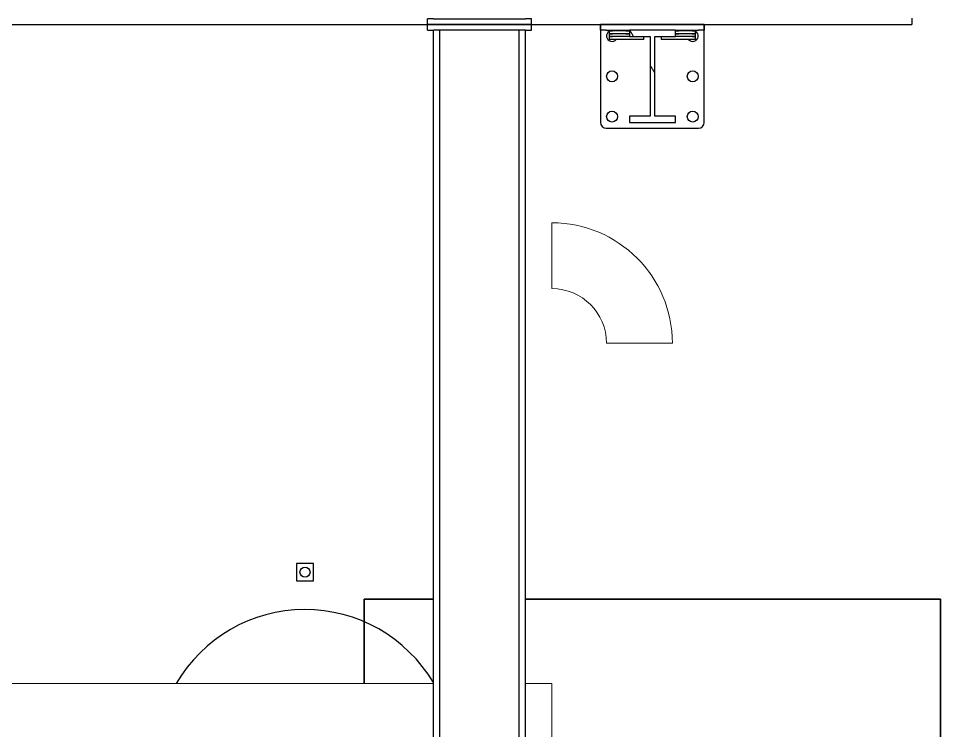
# Model space of a CAD drawing. Header units: millimetres. Extents: x 0 to 157650, y 0 to 89100.
# Drawn here: x 115430 to 120230, y 14746 to 18456 of the extents above; entities that cross this region are included whole.
import ezdxf

# ---------------------------------------------------------------- set-up
doc = ezdxf.new("R2010")
doc.units = ezdxf.units.MM
doc.header["$LTSCALE"] = 150
doc.layers.add('Hatch', color=7, linetype='Continuous', lineweight=18)
doc.layers.add('Visible', color=7, linetype='Continuous', lineweight=25)
doc.layers.add('P_Biomass (BM)', color=150, linetype='Continuous', lineweight=18, true_color=0x007fff)

msp = doc.modelspace()

# ---------------------------------------------------------------- hatches: boundary and pattern name
at = {"layer": 'Hatch'}
h = msp.add_hatch(dxfattribs=at)
h.set_pattern_fill('ANSI31', color=256, scale=3810, angle=75.0002, style=0)
h.set_pattern_definition([(120.00018, (0, 0), (-412.4439, -238.1263), [])])
h.paths.add_polyline_path([(118610.4, 18361), (118718.4, 18361), (118718.4, 17947), (118610.4, 17947), (118610.4, 17914), (118850.4, 17914), (118850.4, 17947), (118742.4, 17947), (118742.4, 18361), (118850.4, 18361), (118850.4, 18394), (118610.4, 18394)])

# ---------------------------------------------------------------- linework, layer by layer
at = {"layer": 'P_Biomass (BM)'}
for p, q in [((118206.8, 17391), (118206.8, 17048.1)), ((118834.3, 16763.5), (118491.4, 16763.5)), ((114318.8, 14991), (117590.4, 14991)), ((118070.4, 14991), (118206.8, 14991)), ((118206.8, 14648.1), (118206.8, 14991))]:
    msp.add_line(p, q, dxfattribs=at)
for radius in [627.5, 284.6]:
    msp.add_arc((118206.8, 16763.5), radius, 0, 90, dxfattribs=at)
at = {"layer": 'Visible'}
for p, q in [((117590.4, 18454), (117560.4, 18454)), ((117560.4, 18424), (117560.4, 18454)), ((117590.4, 18454), (118070.4, 18454)), ((118100.4, 18454), (118070.4, 18454)), ((118100.4, 18424), (118100.4, 18454)), ((120080.4, 18457), (120080.4, 18424)), ((107900.4, 18424), (117560.4, 18424)), ((117590.4, 18424), (117560.4, 18424)), ((117560.4, 18394), (117560.4, 18424)), ((117560.4, 18424), (117590.4, 18424)), ((117560.4, 18394), (117590.4, 18394)), ((117590.4, 18424), (118070.4, 18424)), ((118070.4, 18424), (117590.4, 18424)), ((118070.4, 18394), (117590.4, 18394)), ((117590.4, 9160), (117590.4, 18394)), ((117623.4, 9160), (117623.4, 18394)), ((118037.4, 9160), (118037.4, 18394)), ((118100.4, 18424), (118070.4, 18424)), ((118070.4, 18424), (118100.4, 18424)), ((118070.4, 18394), (118100.4, 18394)), ((118070.4, 9160), (118070.4, 18394)), ((118100.4, 18424), (118460.4, 18424)), ((118100.4, 18394), (118100.4, 18424)), ((118490.4, 18424), (118460.4, 18424)), ((118460.4, 18394), (118460.4, 18424)), ((118460.4, 18424), (118490.4, 18424)), ((118460.4, 18424), (118460.4, 18394)), ((118490.4, 18394), (118460.4, 18394)), ((118460.4, 18394), (118460.4, 17914)), ((118490.4, 18394), (118460.4, 18394)), ((118490.4, 18424), (118970.4, 18424)), ((118970.4, 18424), (118490.4, 18424)), ((118490.4, 18394), (118610.4, 18394)), ((118490.4, 18394), (118610.4, 18394)), ((118505.4, 18391), (118523.4, 18391)), ((118505.4, 18391), (118505.4, 18376)), ((118592.4, 18391), (118523.4, 18391)), ((118592.4, 18391), (118610.4, 18391)), ((118850.4, 18394), (118610.4, 18394)), ((118610.4, 18394), (118610.4, 18361)), ((118850.4, 18394), (118970.4, 18394)), ((118850.4, 18361), (118850.4, 18394)), ((118850.4, 18394), (118970.4, 18394)), ((118850.4, 18391), (118868.4, 18391)), ((118937.4, 18391), (118868.4, 18391)), ((118937.4, 18391), (118955.4, 18391)), ((118955.4, 18376), (118955.4, 18391)), ((119000.4, 18424), (118970.4, 18424)), ((118970.4, 18424), (119000.4, 18424)), ((119000.4, 18394), (118970.4, 18394)), ((119000.4, 18394), (118970.4, 18394)), ((119000.4, 18394), (119000.4, 18424)), ((119000.4, 18424), (120080.4, 18424)), ((119000.4, 18424), (119000.4, 18394)), ((119000.4, 17914), (119000.4, 18394)), ((118505.4, 18376), (118523.4, 18376)), ((118505.4, 18376), (118505.4, 18361)), ((118523.4, 18376), (118505.4, 18376)), ((118523.4, 18361), (118505.4, 18361)), ((118505.4, 18361), (118523.4, 18361)), ((118505.4, 18361), (118505.4, 18346)), ((118523.4, 18346), (118505.4, 18346)), ((118592.4, 18376), (118523.4, 18376)), ((118592.4, 18376), (118523.4, 18376)), ((118592.4, 18361), (118523.4, 18361)), ((118610.4, 18361), (118523.4, 18361)), ((118667.4, 18346), (118523.4, 18346)), ((118592.4, 18376), (118610.4, 18376)), ((118610.4, 18376), (118592.4, 18376)), ((118610.4, 18361), (118718.4, 18361)), ((118685.4, 18346), (118667.4, 18346)), ((118685.4, 18346), (118685.4, 18361)), ((118718.4, 18361), (118718.4, 17947)), ((118742.4, 17947), (118742.4, 18361)), ((118742.4, 18361), (118850.4, 18361)), ((118775.4, 18361), (118775.4, 18346)), ((118793.4, 18346), (118775.4, 18346)), ((118937.4, 18346), (118793.4, 18346)), ((118850.4, 18376), (118868.4, 18376)), ((118868.4, 18376), (118850.4, 18376)), ((118937.4, 18361), (118850.4, 18361)), ((118937.4, 18376), (118868.4, 18376)), ((118937.4, 18376), (118868.4, 18376)), ((118937.4, 18361), (118868.4, 18361)), ((118937.4, 18376), (118955.4, 18376)), ((118955.4, 18376), (118937.4, 18376)), ((118955.4, 18361), (118937.4, 18361)), ((118937.4, 18361), (118955.4, 18361)), ((118955.4, 18346), (118937.4, 18346)), ((118955.4, 18361), (118955.4, 18376)), ((118955.4, 18346), (118955.4, 18361)), ((118718.4, 17947), (118610.4, 17947)), ((118610.4, 17947), (118610.4, 17914)), ((118610.4, 17914), (118850.4, 17914)), ((118850.4, 17947), (118742.4, 17947)), ((118850.4, 17914), (118850.4, 17947)), ((118490.4, 17884), (118970.4, 17884))]:
    msp.add_line(p, q, dxfattribs=at)
at = {"layer": 'Visible', "color": 9, "true_color": 0xc0c0c0}
for p, q in [((116967.1, 15616), (116877.1, 15616)), ((116877.1, 15616), (116877.1, 15526)), ((116967.1, 15526), (116967.1, 15616)), ((116877.1, 15526), (116967.1, 15526)), ((117590.4, 15430), (117230.4, 15430)), ((117230.4, 15430), (117230.4, 14991)), ((117230.4, 14991), (117230.4, 15430)), ((117230.4, 15430), (117590.4, 15430)), ((120230.4, 15430), (118070.4, 15430)), ((118070.4, 15430), (120230.4, 15430)), ((120230.4, 11476), (120230.4, 15430)), ((120230.4, 15430), (120230.4, 11476))]:
    msp.add_line(p, q, dxfattribs=at)
at = {"layer": 'Visible'}
for centre in [(118520.4, 18154), (118940.4, 18154), (118520.4, 17944), (118940.4, 17944)]:
    msp.add_circle(centre, 28.5, dxfattribs=at)
at = {"layer": 'Visible', "color": 9, "true_color": 0xc0c0c0}
msp.add_circle((116922.1, 15571), 26.2, dxfattribs=at)
at = {"layer": 'Visible'}
for centre, radius, start, end in [((118520.4, 18364), 28.5, 121.7569, 320.8333), ((118520.4, 18364), 28.5, 71.3283, 108.6717), ((118940.4, 18364), 28.5, 219.1667, 58.2431), ((118940.4, 18364), 28.5, 71.3283, 108.6717), ((118490.4, 17914), 30, 180, 270), ((118970.4, 17914), 30, 270, 0)]:
    msp.add_arc(centre, radius, start, end, dxfattribs=at)
at = {"layer": 'Visible', "color": 9, "true_color": 0xc0c0c0}
msp.add_arc((116922.1, 14599), 777, 30.6728, 149.7058, dxfattribs=at)

doc.saveas('drawing.dxf')
